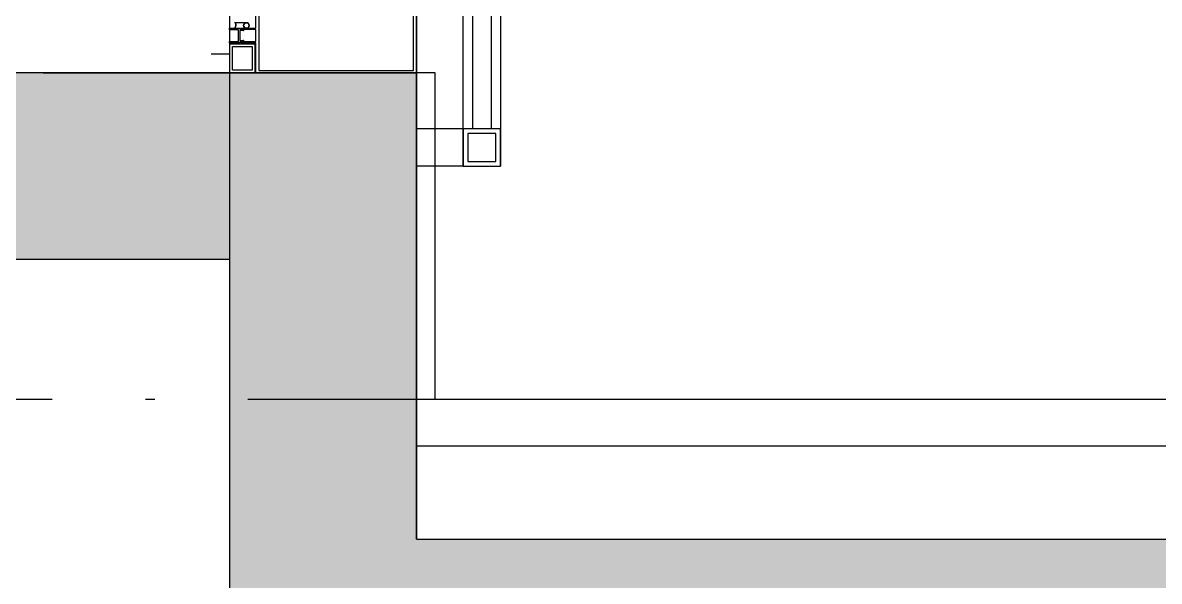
# Model space of a CAD drawing. Extents: x 1980812 to 2578970, y -669191 to 284498.
# Drawn here: x 2538547 to 2539764, y -312685 to -312087 of the extents above; entities that cross this region are included whole.
import ezdxf

# ---------------------------------------------------------------- set-up
doc = ezdxf.new("R2010")
doc.units = 0
doc.header["$LTSCALE"] = 1000
doc.header["$MEASUREMENT"] = 0
doc.linetypes.add('DOTE', pattern=[2.42, 2, -0.2, 0.02, -0.2])
for name, color, linetype in [('A-SECT-MCUT', 1, 'Continuous'), ('A-SECT-MCUT-FINE', 137, 'Continuous'), ('dote', 1, 'DOTE'), ('SPACE_HATCH', 8, 'Continuous'), ('WALL', 4, 'Continuous'), ('栏杆', 143, 'Continuous'), ('空线', 3, 'Continuous'), ('面层', 31, 'Continuous')]:
    doc.layers.add(name, color=color, linetype=linetype)

# ---------------------------------------------------------------- blocks, each defined once
blk = doc.blocks.new('A$C32E42E09')
at = {"layer": '栏杆', "color": 2}
for p, q in [((60, 763.5), (60, 193.5)), ((80, 763.5), (80, 193.5))]:
    blk.add_line(p, q, dxfattribs=at)
at = {"layer": '栏杆'}
for p, q in [((50, 193.5), (0, 193.5)), ((50, 153.5), (0, 153.5))]:
    blk.add_line(p, q, dxfattribs=at)
blk.add_lwpolyline([(50, 153.5), (50, 803.5), (90, 803.5), (90, 153.5)], dxfattribs=at)
at = {"layer": '栏杆', "color": 2}
for points in [[(50, 763.5), (90, 763.5), (90, 803.5), (50, 803.5)], [(55, 768.5), (85, 768.5), (85, 798.5), (55, 798.5)], [(50, 153.5), (90, 153.5), (90, 193.5), (50, 193.5)], [(55, 158.5), (85, 158.5), (85, 188.5), (55, 188.5)]]:
    blk.add_lwpolyline(points, close=True, dxfattribs=at)
blk = doc.blocks.new('pou1')
at = {"layer": 'A-SECT-MCUT', "elevation": 0}
for points in [[(28900, -3610), (28900, -3650), (29035.6, -3650), (29072, -3650), (29072, -3617.8), (29088.7, -3617.8), (29088.7, -3616.9), (29085.2, -3616), (29084.7, -3616.6), (29072, -3616.6), (29072, -3610), (29072, -3603.5), (29084.7, -3603.5), (29085.2, -3604), (29088.7, -3603.1), (29088.7, -3602.3), (29072, -3602.3), (29072, -3570), (29035.6, -3570), (28900, -3570)], [(29069, -3647.5), (28903, -3647.5), (28903, -3610), (28903, -3572.5), (29069, -3572.5)], [(29089.3, -3615.3), (29085.5, -3615), (29084.6, -3616.1), (29085.2, -3616.6), (29085.7, -3616), (29089.3, -3616.9), (29089.3, -3617.8), (29100.5, -3617.8), (29100.5, -3616.3), (29090.5, -3616.3), (29090.5, -3603.8), (29100.5, -3603.8), (29100.5, -3602.3), (29089.3, -3602.3), (29089.3, -3603.1), (29085.7, -3604), (29085.2, -3603.5), (29084.6, -3603.9), (29085.5, -3605), (29089.3, -3604.7)], [(29100, -3618.8), (29073, -3618.8), (29073, -3650), (29100, -3650)], [(29097, -3621.7), (29076, -3621.7), (29076, -3647), (29097, -3647)]]:
    blk.add_lwpolyline(points, close=True, dxfattribs=at)
at = {"layer": 'A-SECT-MCUT-FINE'}
for p, q in [((28900, -3650, 0), (28900, -1456.6, 0)), ((29081, -3596.3, 0), (29095, -3596.3, 0))]:
    blk.add_line(p, q, dxfattribs=at)
blk.add_circle((29082.2, -3599.3, 0), 2.98, dxfattribs=at)
blk.add_arc((29098.8, -3598.8, 0), 5.39, 152.0817, 219.4318, dxfattribs=at)

msp = doc.modelspace()

# ---------------------------------------------------------------- hatches: boundary and pattern name
at = {"layer": 'SPACE_HATCH'}
h = msp.add_hatch(color=256, dxfattribs=at)
h.dxf.hatch_style = 1
h.paths.add_polyline_path([(2549368.4, -312740.4), (2549368.4, -313840.4), (2548868.4, -313840.4), (2548868.4, -312740.4), (2541668.4, -312740.4), (2541668.4, -313390.4), (2541268.4, -313390.4), (2541268.4, -312740.4), (2539018.4, -312740.4), (2539018.4, -313390.4), (2538768.4, -313390.4), (2538768.4, -312340.4), (2538168.4, -312340.4), (2538168.4, -312140.4), (2538968.4, -312140.4), (2538968.4, -312140.4), (2538968.4, -312140.4), (2538968.4, -312640.4), (2553290.6, -312640.4), (2567868.4, -312640.4), (2567868.4, -312140.4), (2568068.4, -312140.4), (2568668.4, -312140.4), (2568668.4, -312340.4), (2568068.4, -312340.4), (2568068.4, -313390.4), (2567818.4, -313390.4), (2567818.4, -312740.4), (2564968.4, -312740.4), (2564968.4, -313390.4), (2564568.4, -313390.4), (2564568.4, -312740.4), (2557768.4, -312740.4), (2557768.4, -313840.4), (2557268.4, -313840.4), (2557268.4, -312740.4), (2553290.6, -312740.4)])

# ---------------------------------------------------------------- linework, layer by layer
at = {"layer": 'A-SECT-MCUT'}
for points in [[(2538968.4, -312100.4), (2538968.4, -312140.4), (2538832.8, -312140.4), (2538796.4, -312140.4), (2538796.4, -312108.2), (2538779.7, -312108.2), (2538779.7, -312107.3), (2538783.1, -312106.5), (2538783.7, -312107), (2538796.4, -312107), (2538796.4, -312100.4), (2538796.4, -312093.9), (2538783.7, -312093.9), (2538783.1, -312094.4), (2538779.7, -312093.6), (2538779.7, -312092.7), (2538796.4, -312092.7), (2538796.4, -312060.4), (2538832.8, -312060.4), (2538968.4, -312060.4)], [(2538799.4, -312137.9), (2538965.4, -312137.9), (2538965.4, -312100.4), (2538965.4, -312062.9), (2538799.4, -312062.9)], [(2538779.1, -312105.8), (2538782.9, -312105.4), (2538783.8, -312106.5), (2538783.2, -312107), (2538782.6, -312106.5), (2538779.1, -312107.3), (2538779.1, -312108.2), (2538767.9, -312108.2), (2538767.9, -312106.7), (2538777.9, -312106.7), (2538777.9, -312094.2), (2538767.9, -312094.2), (2538767.9, -312092.7), (2538779.1, -312092.7), (2538779.1, -312093.5), (2538782.6, -312094.4), (2538783.2, -312093.9), (2538783.8, -312094.3), (2538782.9, -312095.4), (2538779.1, -312095.1)], [(2538768.4, -312109.2), (2538795.4, -312109.2), (2538795.4, -312140.4), (2538768.4, -312140.4)], [(2538771.4, -312112.2), (2538792.4, -312112.2), (2538792.4, -312137.4), (2538771.4, -312137.4)]]:
    msp.add_lwpolyline(points, close=True, dxfattribs=at)
at = {"layer": 'A-SECT-MCUT-FINE'}
for p, q in [((2538968.4, -312140.4, 0), (2538968.4, -311003.1, 0)), ((2538787.4, -312086.7), (2538773.4, -312086.7))]:
    msp.add_line(p, q, dxfattribs=at)
msp.add_circle((2538786.2, -312089.7), 2.98, dxfattribs=at)
msp.add_arc((2538769.6, -312089.2), 5.39, 320.5682, 27.9183, dxfattribs=at)
at = {"layer": 'dote'}
msp.add_line((2538768.4, -317274.3, 0), (2538768.4, -255997.6, 0), dxfattribs=at)
at = {"layer": 'dote', "linetype": 'DOTE', "ltscale": 0.5}
msp.add_line((2537577.9, -312490.4), (2553290.6, -312490.4, 0), dxfattribs=at)
at = {"layer": 'WALL'}
for p, q in [((2538968.4, -312140.4), (2538168.4, -312140.4)), ((2538568.4, -312140.4), (2538968.4, -312140.4)), ((2538768.4, -312140.4), (2538968.4, -312140.4)), ((2538968.4, -312140.4, 0), (2538968.4, -312640.4, 0)), ((2538968.4, -312140.4, 0), (2538968.4, -312640.4, 0)), ((2538968.4, -312640.4), (2538968.4, -312140.4)), ((2538768.4, -312340.4), (2538168.4, -312340.4)), ((2538768.4, -313390.4, 0), (2538768.4, -312340.4, 0)), ((2538968.4, -312640.4, 0), (2553290.6, -312640.4, 0))]:
    msp.add_line(p, q, dxfattribs=at)
at = {"layer": '面层'}
for p, q in [((2538968.4, -312490.4, 0), (2553290.6, -312490.4, 0)), ((2538968.4, -312540.4, 0), (2553290.6, -312540.4, 0))]:
    msp.add_line(p, q, dxfattribs=at)
msp.add_lwpolyline([(2538768.4, -312120.4), (2538748.4, -312120.4)], dxfattribs=at)
at = {"layer": '面层', "elevation": 0}
msp.add_lwpolyline([(2538988.4, -312490.4), (2538988.4, -312140.4), (2538968.4, -312140.4)], dxfattribs=at)
msp.add_lwpolyline([(2538988.4, -312490.4), (2538988.4, -312140.4), (2538968.4, -312140.4)], dxfattribs=at)

# ---------------------------------------------------------------- block references
at = {"layer": '栏杆'}
msp.add_blockref('A$C32E42E09', (2538968.4, -312393.9, 0), dxfattribs=at)
msp.add_blockref('A$C32E42E09', (2538968.4, -312393.9, 0), dxfattribs=at)
at = {"layer": '空线', "xscale": -1, "rotation": 359.9999999999997}
msp.add_blockref('pou1', (2567868.4, -308490.4, 0), dxfattribs=at)

doc.saveas('drawing.dxf')
